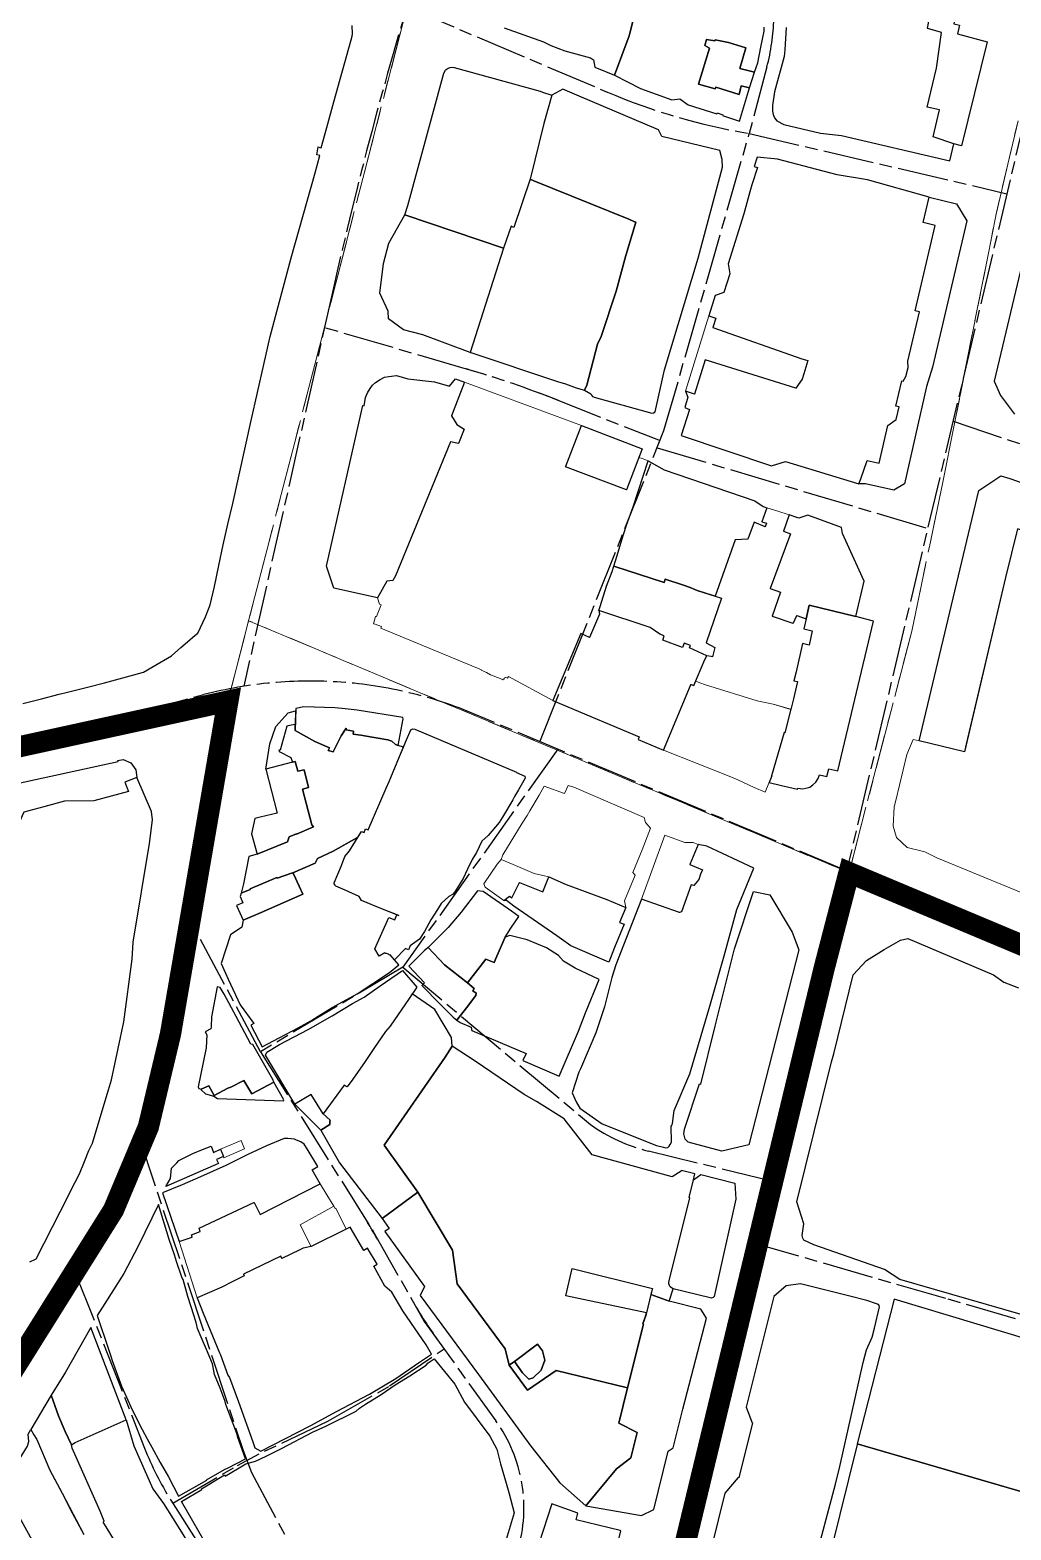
# Model space of a CAD drawing. Header units: millimetres. Extents: x 125232 to 134072, y 142885 to 152835.
# Drawn here: x 129142 to 129604, y 143831 to 144537 of the extents above; entities that cross this region are included whole.
import ezdxf

# ---------------------------------------------------------------- set-up
doc = ezdxf.new("R2010")
doc.units = ezdxf.units.MM
doc.linetypes.add('ACAD_ISO08W100', pattern=[36, 24, -3, 6, -3])
doc.linetypes.add('CENTER', pattern=[50.8, 31.75, -6.35, 6.35, -6.35])
for name, color, linetype in [('commerce', 10, 'Continuous'), ('commerce & office', 242, 'Continuous'), ('commerce and residence', 32, 'Continuous'), ('green & plaza', 80, 'Continuous'), ('hospital', 231, 'Continuous'), ('research & university', 30, 'Continuous'), ('reserve', 253, 'Continuous'), ('residence', 2, 'Continuous'), ('residence-bad', 41, 'Continuous'), ('water', 4, 'Continuous'), ('老城北中心线', 7, 'ACAD_ISO08W100')]:
    doc.layers.add(name, color=color, linetype=linetype)
for name, color, linetype, lineweight in [('government', 221, 'Continuous', 0), ('municipal utilities', 151, 'Continuous', 0), ('school', 31, 'Continuous', 0), ('super block', 6, 'CENTER', 0)]:
    doc.layers.add(name, color=color, linetype=linetype, lineweight=lineweight)

msp = doc.modelspace()

# ---------------------------------------------------------------- linework, layer by layer
at = {"layer": 'commerce'}
for points in [[(129460.26, 144532.82), (129459.48, 144530.08), (129461.66, 144528.73), (129456.47, 144511.89), (129464.32, 144509.59), (129464.63, 144510.51), (129475.58, 144507.06), (129476.58, 144511.07), (129480.44, 144510.1), (129482.88, 144517.57), (129475.93, 144519.19), (129478.85, 144528.96), (129470.64, 144531.51), (129464.3, 144532.8), (129464.19, 144532.25)], [(129565.18, 144458.67), (129578.07, 144455.5), (129582.97, 144447.55), (129566.8, 144378.61), (129563.83, 144369.56), (129553.49, 144323.65), (129548.55, 144320.64), (129535.11, 144323.64), (129532, 144323.65), (129532.99, 144326.06), (129535.98, 144334.58), (129541.68, 144333.32), (129545.73, 144351.09), (129549.66, 144353.95), (129550.97, 144359.88), (129549.48, 144360.22), (129552.24, 144372.22), (129552.97, 144372.05), (129554.22, 144374.21), (129555.22, 144378.47), (129555.14, 144381.45), (129560.58, 144404.57), (129558.55, 144405.08), (129568.06, 144445.34), (129562.39, 144446.7)], [(129401.29, 144351.2), (129429.91, 144340.17), (129422.48, 144320.78), (129393.86, 144331.68), (129393.95, 144331.92)], [(129459.41, 144241.01), (129460.48, 144242.64), (129452.25, 144246.44), (129452.71, 144247.57), (129449.76, 144248.64), (129448.98, 144246.64), (129439.6, 144250), (129440.34, 144252.03), (129438.21, 144252.8), (129433.78, 144256.02), (129409.55, 144263.93), (129409.88, 144262.27), (129405.08, 144251.36), (129401.07, 144253.11), (129387.86, 144221.68), (129391.89, 144219.93), (129428.53, 144204.55), (129427.99, 144203.26), (129440.03, 144198.21), (129452.74, 144228.63), (129453.05, 144229.19), (129454.36, 144228.68)], [(129266.5, 144210.28), (129264.53, 144209.99), (129262.59, 144209.49), (129259.34, 144198.3), (129258.79, 144198.2), (129258.88, 144197.56), (129264.4, 144194.74), (129265.26, 144192.61), (129252.62, 144189.35), (129254.52, 144201.17), (129257.33, 144209.44), (129263.08, 144215.82), (129266.68, 144216.76)], [(129248.52, 144149.31), (129262.77, 144155.04), (129263.58, 144157.41), (129267.02, 144158.91), (129267.14, 144158.66), (129275.04, 144162.07), (129274.29, 144163.15), (129269.89, 144179.93), (129272.81, 144180.65), (129270.75, 144189.03), (129267.71, 144188.28), (129266.49, 144192.92), (129265.26, 144192.61), (129252.62, 144189.35), (129257.98, 144168.62), (129250, 144166.69), (129247.39, 144166.08), (129245.94, 144158.89)], [(129241.99, 144118.22), (129250.37, 144121.8), (129269.99, 144130.37), (129268.32, 144134.14), (129265.72, 144139.95), (129265.29, 144140.43), (129264.65, 144140.37), (129257.94, 144137.96), (129257.8, 144138.31), (129245.2, 144132.91), (129245.17, 144132.89), (129245.27, 144132.68), (129241.01, 144130.89), (129240.57, 144129.37), (129241.86, 144126.41), (129238.88, 144125.05)], [(129336.87, 144097.16), (129329.07, 144105.29), (129327.25, 144103.68), (129326.15, 144102.58), (129320.05, 144096.46), (129327.32, 144088.6), (129326.12, 144087.4), (129334.65, 144078.76), (129340.97, 144072.49), (129342.56, 144071.11), (129347.14, 144076.84), (129351.54, 144082.76), (129351.75, 144083.74), (129350.14, 144084.92), (129350.85, 144086), (129347.7, 144088.69)], [(129170.14, 143926.37), (129158.22, 143905.3), (129151.52, 143894.51), (129154.92, 143884.81), (129158.13, 143877.36), (129161.06, 143871.17), (129162.84, 143872.26), (129186.87, 143882.93)]]:
    msp.add_lwpolyline(points, close=True, dxfattribs=at)
msp.add_lwpolyline([(129146.05, 143819.89), (129134.03, 143841.67), (129132.11, 143845.91), (129131.93, 143846.54), (129128.97, 143855.35), (129132.1, 143857.02), (129137.78, 143866.45), (129140.34, 143870.5), (129141.04, 143872.74), (129140.62, 143876.12), (129141.92, 143878.36), (129143.32, 143875.87), (129144.7, 143873.59), (129150.91, 143859.18), (129153.06, 143855.08), (129156.62, 143848.3), (129161.45, 143839.13), (129166.85, 143828.85)], dxfattribs=at)
at = {"layer": 'commerce & office'}
for points in [[(129348.88, 144385.52), (129326.63, 144393.79), (129317.55, 144396.13), (129310.46, 144401.32), (129310.27, 144405.03), (129306.3, 144413.4), (129308.06, 144427.34), (129310.55, 144437.01), (129318.12, 144450.25), (129364.63, 144434.55), (129348.95, 144385.5)], [(129305.17, 144269.9), (129284.65, 144274.54), (129281.16, 144284.83), (129298.28, 144360.55), (129299.01, 144360.39), (129299.63, 144364.38), (129300.49, 144366.55), (129301.77, 144368.55), (129302.88, 144370.13), (129304.31, 144371.36), (129306.49, 144372.79), (129308.5, 144373.86), (129310.56, 144374.21), (129314.22, 144374.6), (129319.57, 144373.17), (129332.13, 144371.67), (129339.17, 144369.66), (129342.05, 144373.1), (129346.3, 144371.53), (129340.12, 144355.63), (129342.56, 144351.53), (129346.04, 144349.33), (129343.45, 144342.57), (129339.57, 144343.38), (129313.74, 144280.32), (129312.45, 144278.14), (129309.7, 144277.76)], [(129581.79, 144197.47), (129560.52, 144202.59), (129588.56, 144320.45), (129598.99, 144327.39), (129603.14, 144326.13), (129632.96, 144315.64), (129639.69, 144313.53), (129638.43, 144309.76), (129637.39, 144306.67), (129634.33, 144307.68), (129630.05, 144294.83), (129606.75, 144302.44), (129601.19, 144279.61)], [(129524.27, 144300.31), (129523.9, 144303.03), (129507.98, 144308.87), (129503.82, 144307.45), (129502.86, 144307.75), (129499.25, 144309.07), (129496.46, 144301.41), (129499.77, 144300.09), (129490.29, 144274.41), (129495.08, 144272.61), (129491.15, 144261.35), (129500.92, 144257.99), (129501.23, 144258.16), (129502.86, 144261.63), (129507.16, 144260.05), (129508.68, 144266.49), (129530.66, 144261.17), (129534.52, 144277.81)], [(129538.97, 144259.04), (129530.66, 144261.17), (129508.68, 144266.49), (129507.16, 144260.05), (129506.08, 144255.41), (129510.09, 144254.46), (129508.57, 144247.71), (129505.5, 144248.44), (129502.43, 144235.12), (129501.46, 144230.93), (129503.15, 144230.55), (129501.31, 144222.44), (129500, 144217.46), (129499.96, 144217.47), (129497.12, 144206.42), (129496.83, 144206.5), (129490.94, 144186.19), (129490.98, 144186.14), (129489.71, 144183.07), (129495.6, 144181.65), (129503.11, 144179.84), (129503.21, 144180.27), (129504.38, 144180.12), (129505.71, 144180.06), (129507.12, 144180.28), (129508.9, 144180.86), (129510.4, 144181.84), (129511.84, 144183.21), (129512.86, 144184.82), (129513.55, 144186.58), (129517.01, 144185.77), (129517.9, 144189.46), (129522.19, 144188.44)], [(129451.65, 144013.58), (129450.24, 144015.03), (129449.81, 144016.27), (129449.63, 144017.59), (129449.85, 144019.79), (129456.9, 144041.17), (129457.58, 144040.97), (129464.38, 144068.21), (129468, 144082.72), (129473.46, 144104.63), (129482.41, 144131.66), (129490.06, 144130.09), (129500.56, 144112.61), (129503.76, 144104.21), (129480.24, 144012.39), (129467.55, 144009.38)], [(129462.01, 143940.38), (129444.54, 143944.6), (129443.71, 143945), (129443.16, 143945.52), (129442.76, 143946.16), (129442.54, 143946.88), (129442.52, 143947.63), (129442.69, 143948.36), (129452.35, 143987.5), (129452.12, 143987.56), (129454.08, 143995.93), (129457.58, 143998.38), (129473.55, 143994.34), (129474.02, 143986.82), (129463.93, 143941.02), (129463.34, 143940.45), (129462.55, 143940.26)], [(129460.21, 143930.82), (129457.51, 143934.96), (129442.69, 143938.75), (129434.06, 143941.88), (129431.97, 143933.3), (129431.67, 143932.07), (129431.67, 143932.07), (129430.33, 143928.09), (129430.63, 143928.01), (129423.06, 143897.89), (129418.99, 143881.29), (129427.58, 143876.98), (129424.63, 143865.05), (129417.78, 143859.83), (129403.43, 143842.47), (129429.57, 143837.77), (129435.37, 143840.69), (129442.16, 143868.19), (129444.58, 143869.67), (129449.11, 143887.94)]]:
    msp.add_lwpolyline(points, close=True, dxfattribs=at)
for points in [[(129610.47, 144434.01), (129595.85, 144372.04), (129598.83, 144365.31), (129605.43, 144356.4)], [(129500.6, 143776.08), (129521, 143852.63), (129523.09, 143860.87), (129534.11, 143909.91), (129535.6, 143915.92), (129538.29, 143921.78), (129539.33, 143926.13), (129541.74, 143936.17), (129541.62, 143936.67), (129541.26, 143937.13), (129540.29, 143937.57), (129535.83, 143939.06), (129527.09, 143941.24), (129504.55, 143946.87), (129497.83, 143946.05), (129491.91, 143941.03), (129479, 143888.87), (129481.76, 143881.49), (129481.89, 143881.45), (129475.46, 143855.61), (129475.24, 143855.67), (129468.88, 143848.4), (129459.33, 143809.57)]]:
    msp.add_lwpolyline(points, dxfattribs=at)
at = {"layer": 'commerce and residence'}
for points in [[(129571.75, 144576.31), (129584.3, 144573.28), (129579.87, 144553.5), (129576.8, 144540.26), (129579.46, 144539.7), (129578.5, 144535.53), (129592.41, 144531.85), (129580.46, 144482.85), (129576.77, 144483.71), (129567.09, 144487), (129569.98, 144499.8), (129564.27, 144501.07), (129568.56, 144519.43), (129570.9, 144536.25), (129564.5, 144538.01), (129564.34, 144538.19), (129571.39, 144574.83), (129571.75, 144576.31)], [(129318.12, 144450.25), (129319.6, 144454.73), (129336.56, 144517.04), (129337.22, 144518.43), (129337.65, 144518.74), (129338.47, 144519.33), (129339.42, 144519.7), (129340.43, 144519.82), (129341.44, 144519.67), (129381.86, 144508.5), (129383.02, 144508.09), (129387.34, 144506.7), (129383.61, 144493.41), (129377.11, 144467.14), (129369.46, 144444.32), (129368.29, 144445.02), (129364.63, 144434.55)], [(129386, 144138.53), (129394.11, 144135.02), (129413.37, 144127.86), (129422.2, 144124.15), (129419.32, 144117.13), (129421.38, 144116.27), (129416.98, 144105.3), (129414.21, 144098.4), (129396.31, 144106.03), (129389.69, 144110.79), (129369.45, 144124.83), (129365.98, 144127.37), (129364.8, 144127.49), (129367.44, 144129.45), (129368.48, 144128.74), (129372.2, 144135.99), (129383.07, 144131.58)], [(129369.73, 143910.3), (129373.48, 143905), (129376.5, 143901.98), (129378.52, 143902.63), (129382.43, 143906.25), (129384.15, 143911.02), (129383.02, 143915.36), (129380.6, 143918.54)]]:
    msp.add_lwpolyline(points, close=True, dxfattribs=at)
at = {"layer": 'government'}
for points in [[(129461.31, 144402.75), (129464.6, 144401.71), (129463.24, 144397.3), (129505.24, 144382.51), (129508.02, 144381.66), (129506.13, 144375.41), (129505.4, 144373.01), (129502.38, 144368.73), (129459.64, 144382.08), (129454.66, 144365.89), (129450.34, 144367.22)], [(129422.2, 144124.15), (129413.37, 144127.86), (129394.11, 144135.02), (129386, 144138.53), (129379.05, 144140.19), (129369.14, 144144.33), (129363.53, 144146.8), (129364.3, 144148.98), (129373.44, 144163.86), (129375.8, 144167.48), (129377.05, 144169.62), (129381.36, 144176.98), (129383.84, 144181.35), (129393.42, 144177.86), (129395, 144181.6), (129397.76, 144180.74), (129430.87, 144166.53), (129431.52, 144164.25), (129433.83, 144161.45), (129429.92, 144151.27), (129425.58, 144140.57), (129426.6, 144139.43), (129421.6, 144127.25)], [(129355.92, 144133.74), (129364.8, 144127.49), (129367.44, 144129.45), (129368.48, 144128.74), (129372.2, 144135.99), (129383.07, 144131.58), (129386, 144138.53), (129379.05, 144140.19), (129369.14, 144144.33), (129363.53, 144146.8), (129361.66, 144144.51), (129355.4, 144135.25)], [(129285.54, 143982.53), (129285.34, 143982.42), (129284.7, 143983.48), (129268.73, 143974.7), (129274.04, 143964.59), (129290.44, 143972.74)], [(129397.01, 143954.11), (129393.9, 143941.31), (129431.97, 143933.3), (129434.06, 143941.88), (129434.76, 143944.74)]]:
    msp.add_lwpolyline(points, close=True, dxfattribs=at)
at = {"layer": 'green & plaza'}
for points in [[(129256.34, 144041.95), (129246.09, 144036.35), (129242.28, 144042.62), (129236.14, 144039.49), (129234.68, 144039.02), (129228.3, 144035.58), (129225.71, 144040.25), (129222.19, 144038.63), (129222.21, 144038.37), (129224.23, 144036.37), (129228.19, 144035.24), (129229.83, 144034.21), (129261.02, 144033.15), (129261.04, 144033.55)], [(129273.93, 144036.13), (129266.33, 144031.62), (129278.53, 144019.36), (129282.82, 144021.99), (129282.77, 144022.43), (129282.75, 144022.88), (129282.81, 144023.51), (129282.94, 144024.04), (129279.67, 144026.92)]]:
    msp.add_lwpolyline(points, close=True, dxfattribs=at)
at = {"layer": 'hospital'}
for points in [[(129348.95, 144385.49), (129349.18, 144385.42), (129390.1, 144371.84), (129393.85, 144370.72), (129398.79, 144368.81), (129402.75, 144367.71), (129403.83, 144370.13), (129408.96, 144389.46), (129410.61, 144392.98), (129417.63, 144414.4), (129422.2, 144431.12), (129425.28, 144441.11), (129426.91, 144446.94), (129426.02, 144447.22), (129423.69, 144448.24), (129378.95, 144466.39), (129377.11, 144467.14), (129369.46, 144444.32), (129368.29, 144445.02), (129364.63, 144434.55)], [(129548.74, 143939.76), (129531.25, 143871.52), (129631.53, 143842.33), (129632.83, 143842.66), (129633.04, 143842.45), (129634.85, 143842.06), (129655.35, 143907.81), (129625.29, 143916.7)]]:
    msp.add_lwpolyline(points, close=True, dxfattribs=at)
msp.add_lwpolyline([(129616.63, 143930.1), (129551.4, 143948.99), (129544.15, 143953.68), (129510.86, 143965.24), (129506.09, 143967.46), (129505.56, 143968.51), (129505.28, 143969.73), (129506.06, 143975.27), (129502.77, 143985.54), (129519.22, 144051.41), (129520.19, 144055.29), (129529.33, 144092.44), (129535.62, 144099.23), (129544.03, 144104.3), (129551.58, 144108.83), (129555.04, 144109.62), (129595.41, 144092.41), (129600.37, 144089.06), (129607.21, 144086.39)], dxfattribs=at)
msp.add_lwpolyline([(129419.83, 143830.65), (129419.62, 143830.71), (129398.92, 143835.82), (129399.62, 143838.96), (129387.38, 143843.29), (129379.22, 143818.27), (129375.58, 143803.66), (129409.13, 143794, 0.02153), (129410.76, 143793.69)], format="xyb", close=True, dxfattribs=at)
at = {"layer": 'municipal utilities'}
for points in [[(129422.54, 144304.22), (129425.77, 144312.8), (129432.84, 144334.53), (129429.97, 144335.53), (129428.35, 144336.09), (129422.48, 144320.78), (129393.86, 144331.68), (129393.95, 144331.92), (129401.29, 144351.2), (129346.3, 144371.53), (129340.12, 144355.63), (129342.56, 144351.53), (129346.04, 144349.33), (129343.45, 144342.57), (129339.57, 144343.38), (129313.74, 144280.32), (129312.45, 144278.14), (129309.7, 144277.76), (129305.17, 144269.9), (129306.14, 144266.96), (129306.93, 144266.74), (129304.75, 144261.13), (129304.24, 144261.19), (129303.43, 144257.73), (129304.2, 144257.63), (129307.17, 144256.46), (129306.77, 144255.73), (129354.19, 144236.14), (129354.08, 144235.88), (129356.53, 144234.75), (129358.5, 144233.77), (129363.05, 144231.93), (129364.34, 144231.38), (129364.56, 144231.9), (129364.96, 144231.72), (129365.38, 144232.67), (129366.55, 144232.08), (129366.95, 144232.93), (129387.86, 144221.68), (129401.07, 144253.11), (129405.08, 144251.36), (129409.88, 144262.27), (129409.55, 144263.93), (129413.08, 144275.41), (129415.81, 144282.33)], [(129440.62, 144158.29), (129429.56, 144128.1), (129447.56, 144121.82), (129448.48, 144122.05), (129452.97, 144134.78), (129454.35, 144134.44), (129456.56, 144137.35), (129457.48, 144139.86), (129458.34, 144141.85), (129452.32, 144144.39), (129456.28, 144153.79), (129453.96, 144154.81), (129450.09, 144154.8)], [(129231.33, 144010.28), (129232.86, 144006.33), (129242.58, 144010.53), (129241.05, 144014.48)]]:
    msp.add_lwpolyline(points, close=True, dxfattribs=at)
at = {"layer": 'research & university'}
msp.add_lwpolyline([(129364.89, 144538.34), (129383.42, 144531.79), (129386.92, 144530.05), (129393.48, 144527.61), (129405.56, 144524.2), (129406.97, 144523.24), (129407.67, 144519.88), (129416.93, 144516.07), (129423.8, 144534.6), (129424.07, 144535.82), (129428.98, 144555.04)], dxfattribs=at)
at = {"layer": 'reserve'}
for points in [[(129138.13, 144220.2), (129146.94, 144222.49), (129155.25, 144224.58), (129159.25, 144225.58), (129168.64, 144227.94), (129176.63, 144229.94), (129188.7, 144233.22), (129194.93, 144234.97), (129199.61, 144237.69), (129208.24, 144242.73), (129212.6, 144246.52), (129215.79, 144249.29), (129219.34, 144252.38), (129220.54, 144253.41), (129224.18, 144261.01), (129226.44, 144266.72), (129228.4, 144275.36), (129230.48, 144285.14), (129232.56, 144294.93), (129234.75, 144304.68), (129237.01, 144314.42), (129245.76, 144353.45), (129254.66, 144393), (129264.52, 144430), (129275.81, 144470.15), (129278.02, 144478.2), (129276.65, 144478.53), (129277.34, 144482.31), (129278.14, 144482.03), (129278.65, 144481.85), (129281.33, 144491.4), (129284.74, 144503.58), (129292.85, 144532.71), (129293.34, 144534.49), (129293.52, 144535.53), (129293.33, 144539.53)], [(129141.41, 143957.36), (129144.18, 143958.62), (129144.35, 143958.65), (129155.81, 143981.09), (129162.63, 143994.44), (129164.86, 143998.8), (129167.21, 144004.59), (129169.24, 144009.72), (129170.9, 144013.21), (129171.24, 144014.32), (129178.46, 144038.25), (129179.87, 144043.07), (129183.05, 144057.73), (129185.78, 144070.34), (129189.72, 144099.89), (129190.15, 144107.79), (129197.89, 144154.27), (129199.28, 144165.43), (129198.79, 144169.35), (129191.9, 144185.33), (129186.16, 144183.15), (129187.85, 144178.75), (129171.61, 144174.31), (129157.77, 144174.18), (129148.05, 144171.58), (129138.61, 144169.08)]]:
    msp.add_lwpolyline(points, dxfattribs=at)
at = {"layer": 'residence'}
msp.add_lwpolyline([(129497.73, 144538.55), (129497.09, 144527.97), (129496.8, 144524.9), (129492.34, 144508.19), (129491.32, 144501.82), (129491.4, 144500), (129491.39, 144499.16), (129491.67, 144497.5), (129491.96, 144496.71), (129492.34, 144495.95), (129493.34, 144494.61), (129496.76, 144492.92), (129513.97, 144488.81), (129523.87, 144487.64), (129574.95, 144475.82), (129576.77, 144483.71), (129567.09, 144487), (129569.98, 144499.8), (129564.27, 144501.07), (129568.56, 144519.43), (129570.9, 144536.25), (129564.31, 144538.06)], dxfattribs=at)
for points in [[(129467.84, 144472.7), (129467.57, 144476.44), (129466.52, 144480.63), (129439.22, 144487.16), (129437.57, 144490.4), (129400.25, 144506.14), (129392.61, 144509.43), (129387.34, 144506.7), (129383.61, 144493.41), (129377.11, 144467.14), (129378.95, 144466.39), (129423.69, 144448.24), (129426.02, 144447.22), (129426.91, 144446.94), (129425.28, 144441.11), (129422.2, 144431.12), (129417.63, 144414.4), (129410.61, 144392.98), (129408.96, 144389.46), (129403.83, 144370.13), (129402.75, 144367.71), (129405.81, 144366), (129406.01, 144365.4), (129406.57, 144364.85), (129407.36, 144364.39), (129434.47, 144356.96), (129435.29, 144357.03), (129436.14, 144357.58), (129440.49, 144377.37), (129456.25, 144429.86)], [(129568.06, 144445.34), (129562.39, 144446.7), (129565.18, 144458.67), (129536.11, 144466.74), (129521.78, 144469.14), (129493.74, 144476.6), (129484.1, 144477.47), (129482.72, 144473.1), (129484.25, 144472.62), (129481.66, 144464.41), (129480.65, 144461.08), (129477.87, 144450.78), (129470.39, 144427.32), (129471.18, 144422.59), (129468.45, 144413.77), (129464.35, 144412.41), (129461.31, 144402.75), (129464.6, 144401.71), (129463.24, 144397.3), (129505.24, 144382.51), (129508.02, 144381.66), (129506.13, 144375.41), (129505.4, 144373.01), (129502.38, 144368.73), (129459.64, 144382.08), (129454.66, 144365.89), (129450.34, 144367.22), (129451.5, 144364.4), (129450.07, 144359.57), (129452.2, 144358.63), (129448.33, 144346.37), (129490.92, 144332.07), (129497.54, 144334.2), (129532, 144323.65), (129532.99, 144326.06), (129535.98, 144334.58), (129541.68, 144333.32), (129545.73, 144351.09), (129549.66, 144353.95), (129550.97, 144359.88), (129549.48, 144360.22), (129552.24, 144372.22), (129552.97, 144372.05), (129554.22, 144374.21), (129555.22, 144378.47), (129555.14, 144381.45), (129560.58, 144404.57), (129558.55, 144405.08)], [(129488.69, 144312.42), (129486.38, 144305.8), (129488.56, 144305.19), (129487.91, 144303.47), (129482.68, 144305.56), (129479.78, 144297.52), (129473.74, 144297.22), (129464.41, 144270.78), (129460.3, 144272.09), (129455.89, 144273.47), (129452.55, 144274.89), (129449.38, 144275.94), (129440.73, 144278.74), (129440.28, 144277.27), (129416.59, 144284.85), (129418.15, 144289.94), (129420.4, 144297.27), (129422.54, 144304.22), (129425.77, 144312.8), (129432.84, 144334.53), (129440.26, 144330.19), (129483.03, 144315.63), (129487.01, 144313.02)], [(129266.71, 144217.88), (129266.42, 144207.48), (129275.78, 144202.38), (129282.64, 144199.35), (129282.01, 144198.02), (129284.39, 144197.38), (129288.1, 144204.94), (129290.54, 144208.59), (129290.44, 144207.79), (129293.97, 144207.2), (129293.72, 144205.81), (129297.36, 144205.26), (129302.7, 144204.37), (129304.63, 144204.02), (129310.07, 144203.05), (129312, 144202.46), (129313.74, 144200.83), (129315.04, 144200.4), (129317.32, 144212.97), (129317.24, 144213.62), (129295.69, 144217.13), (129288.58, 144217.79), (129285.16, 144218.19), (129270.61, 144218.66)], [(129313.25, 144099.46), (129311.14, 144101.87), (129310.96, 144101.73), (129310.46, 144102.15), (129309.98, 144102.4), (129309.5, 144102.51), (129308.91, 144102.5), (129308.69, 144102.8), (129306.1, 144101.3), (129303.96, 144104.61), (129304.63, 144106.16), (129310.63, 144119.45), (129313.36, 144118.33), (129314.3, 144120.68), (129315.22, 144120.32), (129307.52, 144123.44), (129297.66, 144127.43), (129296.67, 144129.41), (129289.93, 144132.35), (129285.63, 144134.22), (129285.35, 144134.51), (129285.22, 144134.64), (129284.86, 144135.22), (129284.82, 144135.8), (129288.21, 144143.97), (129289.85, 144148.18), (129292.12, 144150.86), (129297.78, 144159.97), (129298.9, 144159.5), (129299.61, 144161.21), (129300.88, 144160.7), (129309.31, 144180.31), (129310.67, 144183.44), (129311.53, 144185.37), (129315.64, 144195.2), (129318.84, 144203.05), (129320.9, 144207.85), (129321.95, 144208.26), (129322.83, 144208.11), (129370.77, 144187.94), (129370.66, 144187.69), (129374.6, 144185.93), (129374.84, 144185.12), (129371.69, 144179.57), (129369.79, 144176.38), (129368.98, 144174.79), (129364.06, 144166.66), (129362.58, 144164.25), (129357.4, 144157.98), (129354.37, 144155.46), (129351.85, 144150.01), (129349.85, 144146.81), (129347.66, 144142.21), (129345.67, 144137.77), (129341.66, 144131.5), (129340.53, 144130.3), (129338.79, 144129.34), (129335.23, 144126.1), (129333.49, 144123.2), (129330.36, 144118.41), (129327.34, 144112.78), (129325.07, 144109.22), (129320.61, 144106.14), (129319.8, 144104.21), (129318.51, 144104.78)], [(129122.64, 144160.86), (129121.09, 144176.49), (129122.99, 144176.3), (129127.82, 144177.5), (129131.83, 144181.7), (129183.06, 144192.87), (129182.92, 144193.41), (129185.38, 144193.92), (129189.08, 144192.25), (129191.45, 144188.97), (129191.9, 144185.33), (129186.16, 144183.15), (129187.85, 144178.75), (129171.61, 144174.31), (129157.77, 144174.18), (129148.05, 144171.58), (129138.61, 144169.08), (129136.34, 144164.24), (129132.1, 144161.69), (129127.04, 144160.4)], [(129429.56, 144128.1), (129421.11, 144106.48), (129417.5, 144097.19), (129415.59, 144091.19), (129412.21, 144077.37), (129408.07, 144065.15), (129400.81, 144048.12), (129400.15, 144046.61), (129396.9, 144036.95), (129398.82, 144032.59), (129400.58, 144029.7), (129411.02, 144022.36), (129436.66, 144012.08), (129439.95, 144011.24), (129441.1, 144011.05), (129441.96, 144011.08), (129442.67, 144011.81), (129443.2, 144012.56), (129443.69, 144013.61), (129443.62, 144021.24), (129444.04, 144021.83), (129444.18, 144022.5), (129444.97, 144028.5), (129452.47, 144045.8), (129461.84, 144077.63), (129468.64, 144101.42), (129474.61, 144123.17), (129482.52, 144142.73), (129460.35, 144152.97), (129456.28, 144153.79), (129452.32, 144144.39), (129458.34, 144141.85), (129457.48, 144139.86), (129456.56, 144137.35), (129454.35, 144134.44), (129452.97, 144134.78), (129448.48, 144122.05), (129447.56, 144121.82)], [(129367.99, 144114.44), (129371.9, 144119.99), (129368.41, 144122.45), (129354.99, 144131.62), (129352.36, 144132.04), (129344.61, 144121.97), (129338.59, 144114.7), (129329.07, 144105.29), (129336.87, 144097.16), (129347.7, 144088.69), (129356.3, 144099.8), (129360.16, 144098.19), (129361.45, 144101.2), (129365.33, 144110.19)], [(129409.66, 144090.26), (129398.35, 144095.66), (129392.9, 144098.82), (129390.49, 144101.48), (129384.85, 144105.21), (129375.77, 144108.91), (129367.65, 144110.92), (129365.33, 144110.19), (129361.45, 144101.2), (129360.16, 144098.19), (129356.3, 144099.8), (129347.7, 144088.69), (129350.85, 144086), (129350.14, 144084.92), (129351.75, 144083.74), (129351.54, 144082.76), (129347.14, 144076.84), (129342.56, 144071.11), (129344.16, 144069.99), (129349.39, 144067.73), (129349.48, 144066.76), (129349.67, 144066.26), (129375.21, 144055.37), (129373.73, 144052.05), (129390.83, 144044.74), (129399.98, 144065.85), (129403.27, 144074.61)], [(129337.1, 144053.66), (129340.44, 144058.85), (129340.12, 144063.01), (129332.25, 144076.1), (129321.64, 144083.45), (129320.18, 144081.34), (129311.26, 144068.21), (129309.01, 144065.74), (129303.57, 144057.74), (129299.38, 144051.68), (129293.6, 144043.31), (129290.96, 144039.71), (129289.5, 144040.46), (129279.67, 144026.92), (129282.94, 144024.04), (129282.81, 144023.51), (129282.75, 144022.88), (129282.77, 144022.43), (129282.82, 144021.99), (129278.53, 144019.36), (129287.33, 144003.99), (129307.37, 143977.75), (129324.17, 143990.18), (129308.37, 144012.27)], [(129406.4, 144007.61), (129393.19, 144024.63), (129380.18, 144032.83), (129374.34, 144036.07), (129351.22, 144051.76), (129340.44, 144058.85), (129337.1, 144053.66), (129308.37, 144012.27), (129324.17, 143990.18), (129340.58, 143962.83), (129342.73, 143946.98), (129365.36, 143916.26), (129367.34, 143908.65), (129369.73, 143910.3), (129380.6, 143918.54), (129383.02, 143915.36), (129384.15, 143911.02), (129382.43, 143906.25), (129378.52, 143902.63), (129376.5, 143901.98), (129373.48, 143905), (129369.73, 143910.3), (129367.34, 143908.65), (129375.99, 143896.81), (129389.47, 143906.13), (129423.06, 143897.89), (129430.63, 143928.01), (129430.33, 143928.09), (129431.69, 143932.13), (129431.97, 143933.3), (129393.9, 143941.31), (129397.01, 143954.11), (129434.76, 143944.74), (129434.06, 143941.88), (129442.69, 143938.75), (129444.54, 143944.6), (129443.71, 143945), (129443.16, 143945.52), (129442.76, 143946.16), (129442.54, 143946.88), (129442.52, 143947.63), (129442.69, 143948.36), (129452.35, 143987.5), (129452.12, 143987.56), (129454.08, 143995.93), (129454.78, 143998.78), (129448.45, 144000.28), (129448.38, 144000), (129444.05, 143997.33)], [(129423.06, 143897.89), (129389.47, 143906.13), (129375.99, 143896.81), (129367.34, 143908.65), (129365.36, 143916.26), (129342.73, 143946.98), (129340.58, 143962.83), (129324.17, 143990.18), (129307.37, 143977.75), (129310.73, 143973.05), (129308.62, 143971.51), (129327.42, 143945.7), (129325.42, 143941.51), (129352.79, 143904.3), (129377.56, 143870.53), (129391.2, 143853.23), (129403.43, 143842.47), (129417.78, 143859.83), (129424.63, 143865.05), (129427.58, 143876.98), (129418.99, 143881.29)], [(129631.57, 143826.87), (129634.85, 143842.06), (129633.04, 143842.45), (129632.83, 143842.66), (129631.53, 143842.33), (129531.25, 143871.52), (129531.17, 143871.28), (129506.61, 143771.69), (129544.05, 143754.72), (129557.47, 143743.64), (129557.7, 143743.87), (129561.8, 143758), (129575.41, 143802.45), (129602.36, 143794.37), (129622.62, 143788.3)]]:
    msp.add_lwpolyline(points, close=True, dxfattribs=at)
at = {"layer": 'residence-bad'}
for points in [[(129428.98, 144555.04), (129424.07, 144535.82), (129423.8, 144534.6), (129416.93, 144516.07), (129429.14, 144509.83), (129443.97, 144504.51), (129447.75, 144504.99), (129451.57, 144502.16), (129465.15, 144497.95), (129465.21, 144498.28), (129467.92, 144497.41), (129467.83, 144497.05), (129475.74, 144494.41), (129480.44, 144510.1), (129476.58, 144511.07), (129475.58, 144507.06), (129464.63, 144510.51), (129464.32, 144509.59), (129456.47, 144511.89), (129461.66, 144528.73), (129459.48, 144530.08), (129460.26, 144532.82), (129464.19, 144532.25), (129464.3, 144532.8), (129470.64, 144531.51), (129478.85, 144528.96), (129475.93, 144519.19), (129482.88, 144517.57), (129484.44, 144521.92), (129485.81, 144529.2), (129487.42, 144536.77), (129487.36, 144538.71)], [(129231.89, 143811.46), (129212.84, 143844.38), (129222.54, 143850.06), (129222.32, 143850.45), (129225.47, 143852.36), (129233.09, 143856.97), (129233.47, 143856.38), (129243.22, 143862.12), (129247.72, 143863.44), (129252.84, 143865.8), (129260.25, 143869.51), (129274.61, 143877.13), (129280.82, 143879.9), (129295.12, 143887.02), (129296.78, 143888.39), (129299.6, 143890.35), (129306.93, 143894.88), (129313.54, 143899.36), (129320.4, 143903.62), (129328.24, 143908.64), (129329.16, 143909.74), (129331.95, 143911.62), (129341.71, 143899.62), (129346.18, 143891.2), (129358.13, 143875.27), (129361.46, 143869.08), (129363.24, 143862.15), (129365.82, 143853.06), (129367.05, 143848.74), (129369.61, 143839.17), (129365.45, 143824.99)], [(129184.5, 143820.85), (129177.34, 143832.57), (129176.05, 143834.68), (129176.48, 143835.17), (129174.56, 143839.83), (129161.45, 143869.63), (129161.06, 143871.17), (129162.84, 143872.26), (129186.87, 143882.93), (129190.51, 143870.62), (129199.36, 143850.33), (129204.41, 143843.46), (129208.91, 143836.26), (129219.38, 143819.69)]]:
    msp.add_lwpolyline(points, dxfattribs=at)
for points in [[(129409.55, 144263.93), (129410.19, 144265.86), (129413.08, 144275.41), (129415.81, 144282.33), (129416.59, 144284.85), (129440.27, 144277.27), (129440.73, 144278.74), (129449.38, 144275.94), (129452.55, 144274.89), (129455.89, 144273.47), (129464.41, 144270.78), (129467.27, 144269.83), (129460.13, 144248.83), (129464.22, 144246.65), (129463.01, 144242.2), (129462.48, 144242.33), (129460.48, 144242.64), (129452.25, 144246.44), (129452.71, 144247.57), (129449.76, 144248.64), (129448.98, 144246.64), (129439.6, 144250), (129440.34, 144252.03), (129438.21, 144252.8), (129433.78, 144256.02)], [(129310.67, 144183.44), (129311.53, 144185.37), (129315.64, 144195.2), (129317.43, 144199.59), (129315.04, 144200.4), (129313.74, 144200.83), (129312, 144202.46), (129310.07, 144203.05), (129304.63, 144204.02), (129302.7, 144204.37), (129297.36, 144205.26), (129293.72, 144205.81), (129293.97, 144207.2), (129290.44, 144207.79), (129290.54, 144208.59), (129288.1, 144204.94), (129284.39, 144197.38), (129282.01, 144198.02), (129282.64, 144199.35), (129275.78, 144202.38), (129266.42, 144207.48), (129266.5, 144210.28), (129264.53, 144209.99), (129262.59, 144209.49), (129259.34, 144198.3), (129258.79, 144198.2), (129258.88, 144197.56), (129264.4, 144194.74), (129265.26, 144192.61), (129266.49, 144192.92), (129267.71, 144188.28), (129270.75, 144189.03), (129272.81, 144180.65), (129269.89, 144179.93), (129274.29, 144163.15), (129275.04, 144162.07), (129267.14, 144158.66), (129267.02, 144158.91), (129263.58, 144157.41), (129262.77, 144155.04), (129248.52, 144149.31), (129244.68, 144148.18), (129242.16, 144135.35), (129241.01, 144130.89), (129245.27, 144132.68), (129245.17, 144132.89), (129245.2, 144132.91), (129257.8, 144138.31), (129257.94, 144137.96), (129264.65, 144140.37), (129265.29, 144140.43), (129275.85, 144145), (129276.96, 144147.23), (129284.39, 144150.63), (129295.55, 144156.9), (129295.87, 144156.9), (129297.78, 144159.97), (129298.9, 144159.5), (129299.61, 144161.21), (129300.88, 144160.7), (129309.31, 144180.31)], [(129310.95, 144093.59), (129315.29, 144097.13), (129313.25, 144099.46), (129311.14, 144101.87), (129310.96, 144101.73), (129310.46, 144102.15), (129309.98, 144102.4), (129309.5, 144102.51), (129308.91, 144102.5), (129308.69, 144102.8), (129306.1, 144101.3), (129303.96, 144104.61), (129304.63, 144106.16), (129310.63, 144119.45), (129313.36, 144118.33), (129314.3, 144120.69), (129307.52, 144123.44), (129297.66, 144127.43), (129296.67, 144129.41), (129289.93, 144132.35), (129285.63, 144134.22), (129285.35, 144134.51), (129285.22, 144134.64), (129284.86, 144135.22), (129284.82, 144135.8), (129288.21, 144143.97), (129289.85, 144148.18), (129292.12, 144150.86), (129295.87, 144156.9), (129295.55, 144156.9), (129284.39, 144150.63), (129276.96, 144147.23), (129275.85, 144145), (129265.29, 144140.43), (129265.72, 144139.95), (129268.32, 144134.14), (129269.99, 144130.37), (129250.37, 144121.8), (129241.99, 144118.22), (129241.3, 144114.91), (129236.05, 144111.21), (129231.51, 144097.72), (129234.82, 144090.36), (129240.51, 144078.35), (129247.03, 144069.48), (129245.6, 144068.72), (129250.96, 144058.59), (129258.96, 144062.78), (129267.94, 144067.48), (129273.83, 144070.83), (129277.36, 144072.99), (129283.93, 144077.02), (129285.67, 144078.02), (129295.68, 144083.54)], [(129266.33, 144031.62), (129252.52, 144054.59), (129253.15, 144056), (129259.13, 144059.65), (129272.54, 144066.69), (129283.92, 144073.14), (129293.45, 144079), (129299.03, 144081.98), (129306.45, 144087.22), (129317.05, 144094.42), (129323.81, 144086.59), (129320.18, 144081.34), (129311.26, 144068.21), (129309.01, 144065.74), (129303.57, 144057.74), (129299.38, 144051.68), (129293.6, 144043.31), (129290.96, 144039.71), (129289.5, 144040.46), (129279.67, 144026.92), (129273.93, 144036.13)], [(129229.74, 144086.77), (129229.74, 144086.77), (129227.03, 144072.69), (129226.8, 144067.92), (129226.76, 144067.07), (129224.07, 144065.61), (129224.82, 144064.22), (129224.47, 144058.04), (129220.77, 144039.63), (129221.03, 144038.89), (129222.19, 144038.63), (129225.71, 144040.25), (129228.3, 144035.58), (129234.68, 144039.02), (129236.14, 144039.49), (129242.28, 144042.62), (129246.09, 144036.35), (129256.34, 144041.95), (129255.99, 144043.1), (129246.55, 144059.61), (129245.49, 144059.82), (129238.6, 144072.89), (129233, 144083.34), (129231.09, 144086.45)], [(129203.94, 143989.83), (129211.8, 143966.93), (129217.86, 143968.98), (129217.53, 143970.04), (129221.71, 143971.64), (129221.16, 143973.13), (129246.99, 143985.21), (129247.08, 143985.26), (129250, 143979.58), (129278.21, 143994.05), (129274.42, 144000.66), (129277.06, 144002.22), (129272.11, 144010.49), (129270.76, 144012.75), (129269.05, 144013.84), (129267.1, 144014.58), (129266.16, 144015.05), (129262.97, 144015.3), (129261.23, 144015.31), (129252.94, 144011.95), (129244.2, 144007.91), (129233.78, 144002.69), (129221.88, 143997.36), (129213.21, 143993.63)], [(129205.59, 143992.77), (129207.67, 143996.58), (129208.19, 144001.37), (129210.65, 144003.84), (129211.58, 144005.05), (129218.2, 144008.25), (129222.84, 144010.16), (129226.92, 144011.76), (129227.98, 144008.8), (129231.33, 144010.28), (129232.64, 144006.89), (129229.45, 144005.47), (129230.29, 144003.6)], [(129202.05, 143984.33), (129192.41, 143964.75), (129185.73, 143951.79), (129177.94, 143939.36), (129173.21, 143932.07), (129174.71, 143927.3), (129177.13, 143920.47), (129179.62, 143912.91), (129180.29, 143910.83), (129184.56, 143898.81), (129184.8, 143898.49), (129186.27, 143895.23), (129189.74, 143887.3), (129194.31, 143878.32), (129196.72, 143873.98), (129198.87, 143870.09), (129202.81, 143862.76), (129206.74, 143855.98), (129211.52, 143846.99), (129224.88, 143854.41), (129224.75, 143854.65), (129233.11, 143859.55), (129234.84, 143860.27), (129243.02, 143864.49), (129239.4, 143874.57), (129238.93, 143876.5), (129233.76, 143890.17), (129233.45, 143891.46), (129231.17, 143897.87), (129228.38, 143904.3), (129227.67, 143908.44), (129227.5, 143909.24), (129224.6, 143915.95), (129222.1, 143921.75), (129220.47, 143925.89), (129219.75, 143928.8), (129217.45, 143936.15), (129215.94, 143940.93), (129213.7, 143949.03), (129213.28, 143949.58), (129210.52, 143957.44), (129209.54, 143960.62), (129207.01, 143967.89)], [(129320.98, 143928.73), (129317.2, 143934.27), (129312, 143943.05), (129308.73, 143945.91), (129303.5, 143955.29), (129305.05, 143956.19), (129300.5, 143963.8), (129298.74, 143962.7), (129292.3, 143973.7), (129290.44, 143972.74), (129274.04, 143964.59), (129270.15, 143963.69), (129268.57, 143963.02), (129260.12, 143958.82), (129259.62, 143959.92), (129242.11, 143951.55), (129242.47, 143950.71), (129236.8, 143947.81), (129231.92, 143945.32), (129220.35, 143940.32), (129223.1, 143933.12), (129230.85, 143914.44), (129231.27, 143913.52), (129234.78, 143903.93), (129235.5, 143902.82), (129239.76, 143891.38), (129246.43, 143872.5), (129247.4, 143869.76), (129250.22, 143868.13), (129273.55, 143880.1), (129285.92, 143886.76), (129301.51, 143895.04), (129313.83, 143902.43), (129324.56, 143909.73), (129330.72, 143913.81), (129328.24, 143918.14)]]:
    msp.add_lwpolyline(points, close=True, dxfattribs=at)
at = {"layer": 'school'}
for points in [[(129510.09, 144254.46), (129506.08, 144255.41), (129507.16, 144260.05), (129502.86, 144261.63), (129501.23, 144258.16), (129500.92, 144257.99), (129491.15, 144261.35), (129495.08, 144272.61), (129490.29, 144274.41), (129499.77, 144300.09), (129496.46, 144301.41), (129499.25, 144309.07), (129493.4, 144310.92), (129488.69, 144312.42), (129486.38, 144305.8), (129488.56, 144305.19), (129487.91, 144303.47), (129482.68, 144305.56), (129479.78, 144297.52), (129473.74, 144297.22), (129464.41, 144270.78), (129467.27, 144269.83), (129460.13, 144248.83), (129464.22, 144246.65), (129463.01, 144242.2), (129462.48, 144242.33), (129460.48, 144242.64), (129459.41, 144241.01), (129455.22, 144230.77), (129457.05, 144230.02), (129459.8, 144229.02), (129484.18, 144221.41), (129491.67, 144219.85), (129500, 144217.46), (129501.31, 144222.44), (129503.15, 144230.55), (129501.46, 144230.93), (129502.43, 144235.12), (129505.5, 144248.44), (129508.57, 144247.71)], [(129496.83, 144206.5), (129497.12, 144206.42), (129499.96, 144217.47), (129491.67, 144219.85), (129484.18, 144221.41), (129459.8, 144229.02), (129457.05, 144230.02), (129455.22, 144230.77), (129454.36, 144228.68), (129453.05, 144229.19), (129452.74, 144228.63), (129440.03, 144198.21), (129471.79, 144185.61), (129475.02, 144184.31), (129482.77, 144180.61), (129487.83, 144178.51), (129490.98, 144186.14), (129490.94, 144186.19)], [(129220.35, 143940.32), (129231.92, 143945.32), (129236.8, 143947.81), (129242.47, 143950.71), (129242.11, 143951.55), (129259.62, 143959.92), (129260.12, 143958.82), (129268.57, 143963.02), (129270.15, 143963.69), (129274.04, 143964.59), (129268.73, 143974.7), (129284.7, 143983.48), (129281.42, 143988.84), (129278.21, 143994.05), (129250, 143979.58), (129247.08, 143985.26), (129221.16, 143973.13), (129221.71, 143971.64), (129217.53, 143970.04), (129217.86, 143968.98), (129211.8, 143966.93)]]:
    msp.add_lwpolyline(points, close=True, dxfattribs=at)
msp.add_lwpolyline([(129640.21, 144118.16), (129568.77, 144147.48), (129564.07, 144149.86), (129563.06, 144150.38), (129554.82, 144152.39), (129549.72, 144157.05), (129548.15, 144162.52), (129548.69, 144171.55), (129549.39, 144174.52), (129554.69, 144196.13), (129557.65, 144203.28), (129560.52, 144202.59), (129581.79, 144197.47), (129582.64, 144201.08), (129601.19, 144279.61), (129606.75, 144302.44)], dxfattribs=at)
at = {"layer": 'super block'}
for points in [[(129319.71, 144550.3), (129343.7, 144643.18), (129383.56, 144742.95), (129276.84, 144789.81), (128933.26, 144935.93), (128901.64, 144952.89), (128885.76, 144923.98), (128829.89, 144826.66), (128784.77, 144728.67), (128758.38, 144617.8), (128751.5, 144588.88), (128719.21, 144425.44), (128711.45, 144360.11), (128705.96, 144240.45), (128706.26, 144144.98), (128769.6, 144145.26), (128897.47, 144145.26), (129048.59, 144180.64), (129234.77, 144221.34), (129244.54, 144259.18)], [(129576.81, 144350.54), (129596.72, 144450.7), (129641.81, 144643.03), (129599.28, 144652.15), (129503.47, 144690.3), (129383.56, 144742.95), (129343.7, 144643.18), (129319.71, 144550.3), (129244.54, 144259.18), (129527.4, 144140.6), (129556.92, 144254.25), (129571.62, 144324.43)], [(129515.72, 144095.65), (129527.4, 144140.6), (129244.54, 144259.18), (129234.77, 144221.34), (129207.68, 144064.43), (129197.29, 144020.84), (129180.88, 143981.79), (128999.23, 143691.87), (128966.42, 143584.26), (128966.42, 143584.26), (128966.42, 143584.26), (128982.07, 143578.8), (129004.97, 143573.21), (129052.1, 143552.5), (129125.08, 143521.19), (129241.22, 143473.34), (129288.17, 143456.17), (129312.44, 143552.9), (129335.73, 143591.55), (129410.91, 143662.21)]]:
    msp.add_lwpolyline(points, close=True, dxfattribs=at)
msp.add_lwpolyline([(129641.81, 144643.03), (129596.72, 144450.7), (129576.81, 144350.54), (129571.62, 144324.43), (129556.92, 144254.25), (129527.4, 144140.6), (129730.8, 144055.33)], dxfattribs=at)
at = {"layer": 'super block', "const_width": 10}
for points in [[(129180.88, 143981.79), (129197.29, 144020.84), (129207.68, 144064.43), (129234.77, 144221.34), (129048.59, 144180.64), (128897.47, 144145.26), (128769.6, 144145.26), (128706.26, 144144.98), (128706.04, 144118.49), (128701.42, 144068.3), (128691.12, 143996.03), (128685.11, 143917.06), (128680.07, 143809.85), (128679.65, 143790.94), (128678.08, 143720.5), (128674.41, 143668.76), (128668.03, 143611.64), (128670.67, 143565.55), (128792.66, 143587.6), (128881.09, 143603.26), (128936.16, 143593.33), (128966.42, 143584.26), (128999.23, 143691.87)], [(129988.07, 143623.08), (130011.33, 143765.44), (130035.08, 143927.77), (129730.8, 144055.33), (129527.4, 144140.6), (129515.72, 144095.65), (129410.91, 143662.21), (129445.45, 143551.32), (129445.45, 143528.4), (129417.69, 143410.16), (129465.71, 143393.18), (129511.21, 143377.24), (129576.68, 143353.55), (129691.77, 143315.32), (129867.51, 143260.73), (129872.99, 143258.75), (129939.37, 143455.22)]]:
    msp.add_lwpolyline(points, close=True, dxfattribs=at)
at = {"layer": 'water'}
msp.add_lwpolyline([(129184.5, 143820.85), (129177.34, 143832.57), (129176.05, 143834.68), (129176.48, 143835.17), (129174.56, 143839.83), (129161.45, 143869.63), (129161.06, 143871.17), (129158.13, 143877.36), (129154.92, 143884.81), (129151.52, 143894.51), (129141.92, 143878.36), (129143.32, 143875.87), (129144.7, 143873.59), (129150.91, 143859.18), (129156.62, 143848.3), (129166.85, 143828.85)], dxfattribs=at)
at = {"layer": '老城北中心线', "linetype": 'ACAD_ISO08W100', "lineweight": 25}
for p, q in [((129711.1, 144922.16), (129526.27, 144141.37)), ((129319.03, 144548.16), (129413.52, 144508.14)), ((129488.71, 144519.95), (129480.4, 144488.6)), ((129440.22, 144348.69), (129480.4, 144488.6)), ((129347.21, 144377.71), (129280.28, 144397.21)), ((129280.28, 144397.21), (129280.28, 144397.21)), ((129387.92, 144363.92), (129438.37, 144344.05)), ((129381.78, 144202.24), (129440.22, 144348.69)), ((129576.42, 144353.24), (129793.32, 144279.53)), ((129437.01, 144340.64), (129564.46, 144302.7)), ((128974.79, 144159.91), (129223.44, 144224.38)), ((129236.04, 144227.21), (129203.26, 144055.2)), ((129526.27, 144141.37), (129351.28, 144215.09)), ((129390.21, 144198.69), (129317.17, 144096.01)), ((129408.5, 143663.25), (129527.31, 144142)), ((129527.31, 144142), (129696.78, 144070.2)), ((129317.17, 144096.01), (129405.57, 144021.97)), ((129192.97, 144015.87), (129241.91, 143868.46)), ((129490.89, 143995.24), (129432.94, 144009.44)), ((129573, 143940), (129483.5, 143965.8)), ((129162.97, 143952.35), (129027.25, 143735.2)), ((129162.86, 143952.18), (129195.46, 143869.62)), ((129640.39, 143920.48), (129573, 143940)), ((129310.97, 143898.87), (129336.58, 143916.33)), ((129281.87, 143882.25), (129310.77, 143898.74)), ((129281.68, 143882.15), (129249.56, 143866.82)), ((129241.91, 143868.46), (129245.82, 143858.04)), ((129208.83, 143843.65), (129239.24, 143861.38)), ((129239.24, 143861.38), (129249.56, 143866.82)), ((129245.82, 143858.04), (129283.43, 143788.14)), ((129207.92, 143845.1), (129296.3, 143705.38))]:
    msp.add_line(p, q, dxfattribs=at)
for points in [[(129480.4, 144488.6), (129601.76, 144460.29)], [(129284.51, 144416.01), (129242.27, 144228.31)], [(129317.17, 144096.01), (129250.14, 144056.23), (129215.7, 144120.47)], [(129250.14, 144056.23), (129302.98, 143971.92)], [(129302.98, 143971.92), (129327.3, 143929.21)], [(129327.3, 143929.21), (129361.04, 143882.38)]]:
    msp.add_lwpolyline(points, dxfattribs=at)
for centre, radius, start, end in [((131235.72, 143976.95), 2000, 158.63664, 167.31845), ((129392.04, 144545.56), 100, 345.16124, 11.57464), ((129530.53, 144784.38), 300, 247.04591, 260.38167), ((129207.23, 143897.71), 500, 68.50245, 73.75028), ((129207.35, 143897.67), 500, 68.52552, 73.75628), ((129273.64, 144030.78), 200, 67.15494, 104.53411), ((128908.57, 144111.35), 300, 327.99459, 349.21277), ((128908.55, 144111.35), 300.02, 327.99536, 349.21224), ((128908.55, 144111.35), 300.02, 327.99536, 349.21224), ((128908.55, 144111.35), 300.02, 327.99536, 349.21224), ((129451.97, 144087.14), 80, 234.54486, 256.23343), ((129131.99, 143869.28), 199.38, 29.65126, 32.2976), ((129496.12, 144037.65), 200.36, 209.66374, 215.76343), ((129304.25, 143841.46), 70, 343.38297, 35.7682), ((129331.72, 143923.42), 146.5, 201.54438, 212.3164)]:
    msp.add_arc(centre, radius, start, end, dxfattribs=at)

doc.saveas('drawing.dxf')
